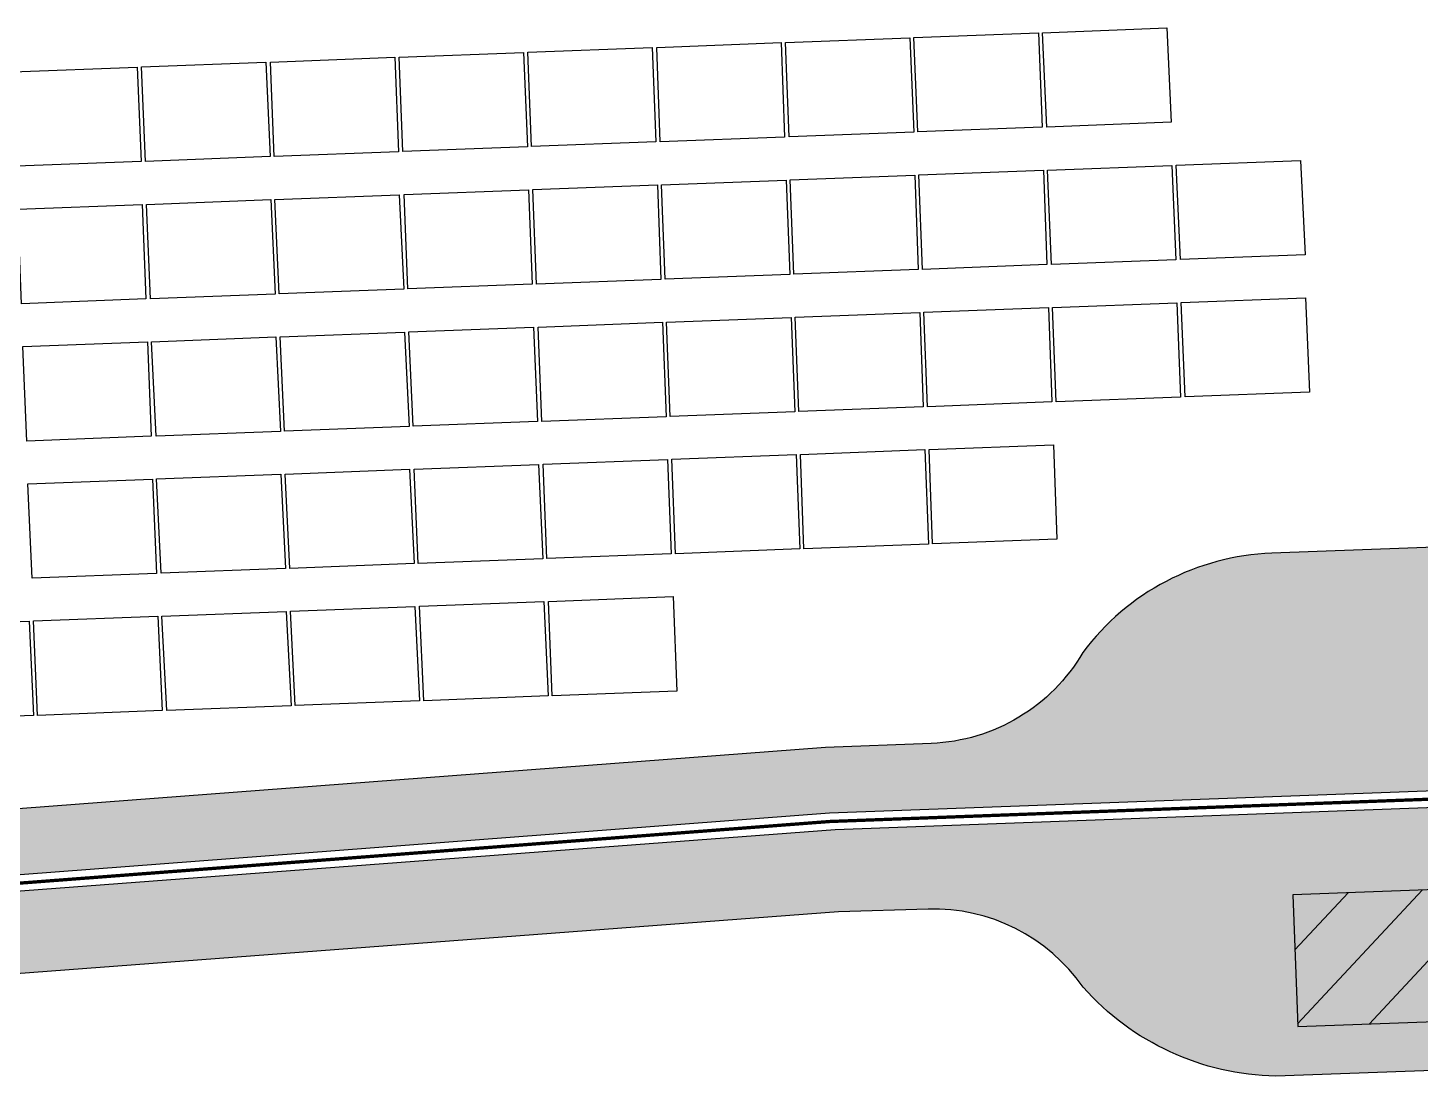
# Model space of a CAD drawing. Header units: metres. Extents: x 1956498 to 1957612, y 2277909 to 2278547.
# Drawn here: x 1957054.6 to 1957139, y 2278034.1 to 2278097.6 of the extents above; entities that cross this region are included whole.
import ezdxf

# ---------------------------------------------------------------- set-up
doc = ezdxf.new("R2010")
doc.units = ezdxf.units.M
for name, color, linetype in [('PVcase PV Modules (full frames)', 142, 'Continuous'), ('UBS-000-Citerne', 113, 'Continuous'), ('UBS-100-Circulation intérieure lourde', 252, 'Continuous'), ('UBS-100-Circulation intérieure légère', 254, 'Continuous'), ('UBS-100-Clôture', 30, 'LIMITE1')]:
    doc.layers.add(name, color=color, linetype=linetype)
doc.layers.add('UBS-100-Piste DFCI à créer', color=7, linetype='Continuous', true_color=0xbb8c7c)
doc.linetypes.add('LIMITE1', pattern='A,6.35,-2.54,[133,ltypeshp.shx,S=2.54,R=0,X=-2.54,Y=0],-2.54,25.4', length=36.83)

# ---------------------------------------------------------------- blocks, each defined once
blk = doc.blocks.new('3P6@20DEG F FX ID1 PVBlock')
at = {"color": 0, "transparency": 33554687}
blk.add_polyline3d([(0, 0, 2.083586713139974), (7.539539347030692, 0.2870042413902952, 2.083586713139975), (7.757297679336461, -5.433460050740019, 1.675326544159361e-15), (0.2177583323057694, -5.720464292130313, 0)], close=True, dxfattribs=at)

msp = doc.modelspace()

# ---------------------------------------------------------------- hatches: boundary and pattern name
at = {"layer": 'UBS-000-Citerne', "transparency": 33554687}
h = msp.add_hatch(dxfattribs=at)
h.set_pattern_fill('ANSI31', color=1, angle=2)
h.set_pattern_definition([(47, (5.422065554885194, 0.2115844185464084), (-2.322048002640866, 2.165344793198433), [])])
h.paths.add_polyline_path([(1957156.252870161, 2278045.997999117), (1957131.270060191, 2278045.071065466), (1957131.566678959, 2278037.076566275), (1957156.549488929, 2278038.003499927)])
at = {"layer": 'UBS-100-Circulation intérieure lourde', "transparency": 33554687}
h = msp.add_hatch(color=256, dxfattribs=at)
h.dxf.hatch_style = 1
edge = h.paths.add_edge_path()
edge.add_line((1957100.904591382, 2278468.555866703), (1957100.753361517, 2278472.558173093))
edge.add_line((1957100.753361517, 2278472.558173093), (1957132.816654769, 2278473.769706397))
edge.add_line((1957132.816654769, 2278473.769706397), (1957132.808612478, 2278474.269761042))
edge.add_line((1957132.808612478, 2278474.269761042), (1957136.783818054, 2278474.420594237))
edge.add_line((1957136.783818054, 2278474.420594237), (1957136.813778432, 2278473.92137124))
edge.add_line((1957136.813778432, 2278473.92137124), (1957168.819853343, 2278475.135793599))
edge.add_line((1957168.819853343, 2278475.135793599), (1957168.958625583, 2278471.138123934))
edge.add_arc((1957169.336977691, 2278460.238777386), 10.90591149256798, 91.98812632865867, 146.5138370634228)
edge.add_arc((1957147.782390997, 2278474.560560356), 14.97295363485333, 272.12011294739364, 326.31405675284907, ccw=False)
edge.add_line((1957148.336308048, 2278459.597856174), (1957137.373009112, 2278459.181870291))
edge.add_line((1957137.373009112, 2278459.181870291), (1957139.756809385, 2278396.356865772))
edge.add_arc((1957150.748899526, 2278396.773944095), 11.00000000018047, 182.1729597419471, 212.5768232497092)
edge.add_arc((1957160.318095263, 2278402.888247491), 22.35580085564231, 212.576823236195, 215.8159889456511)
edge.add_line((1957142.18976407, 2278389.805990803), (1957161.181589846, 2278366.263666817))
edge.add_line((1957161.181589846, 2278366.263666817), (1957173.172571108, 2278351.399553539))
edge.add_arc((1957181.763192118, 2278358.269868718), 11.0000000000305, 218.6509348811032, 236.6019506149951)
edge.add_line((1957175.708216624, 2278349.086336078), (1957180.739224132, 2278345.769243584))
edge.add_arc((1957186.794199627, 2278354.952776224), 10.99999999965227, 236.6019506092874, 248.5926727573044)
edge.add_line((1957182.779245289, 2278344.711675617), (1957212.706367968, 2278332.978949256))
edge.add_arc((1957216.721322306, 2278343.220049854), 10.99999999124453, 248.592672742742, 263.4648716894179)
edge.add_line((1957215.469386391, 2278332.291524964), (1957237.256257819, 2278329.795692536))
edge.add_arc((1957238.508193734, 2278340.724217435), 11.00000000050915, 263.4648716925292, 282.4663375182736)
edge.add_line((1957240.882719537, 2278329.983564418), (1957257.158739038, 2278333.581839886))
edge.add_arc((1957260.396728769, 2278318.935494864), 15.00000000056504, 70.81176229011601, 102.46633751617708, ccw=False)
edge.add_line((1957265.326820291, 2278333.102152818), (1957277.43753311, 2278328.887543925))
edge.add_line((1957277.43753311, 2278328.887543925), (1957282.107586167, 2278327.262334291))
edge.add_arc((1957285.722986615, 2278337.651216771), 10.99999998111232, 250.8117622640968, 275.210651010546)
edge.add_line((1957286.721981409, 2278326.696673925), (1957305.396247846, 2278327.397689088))
edge.add_arc((1957311.79115068, 2278336.347840748), 10.99999986384021, 234.4541106983642, 249.8540380461771)
edge.add_line((1957308.002608678, 2278326.020839901), (1957334.030594218, 2278316.471950349))
edge.add_line((1957334.030594218, 2278316.471950349), (1957351.043339089, 2278310.230483009))
edge.add_line((1957351.043339089, 2278310.230483009), (1957353.180141164, 2278309.252055776))
edge.add_line((1957353.180141164, 2278309.252055776), (1957355.121922724, 2278307.966086621))
edge.add_line((1957355.121922724, 2278307.966086621), (1957356.983712384, 2278306.241898282))
edge.add_line((1957356.983712384, 2278306.241898282), (1957357.869576325, 2278305.17477735))
edge.add_line((1957357.869576325, 2278305.17477735), (1957365.41469694, 2278294.107743418))
edge.add_line((1957365.41469694, 2278294.107743418), (1957367.833314173, 2278291.187657315))
edge.add_line((1957367.833314173, 2278291.187657315), (1957375.338810458, 2278282.125993856))
edge.add_line((1957375.338810458, 2278282.125993856), (1957391.693018509, 2278266.737307523))
edge.add_line((1957391.693018509, 2278266.737307523), (1957415.143981138, 2278246.4004236))
edge.add_arc((1957422.350790108, 2278254.710772837), 10.99999999805316, 229.0678792570999, 272.1729597533138)
edge.add_line((1957422.767868433, 2278243.718682698), (1957436.849690486, 2278244.252996251))
edge.add_arc((1957437.418433656, 2278229.263782424), 14.99999999824896, 18.602666770644987, 92.17295975412998, ccw=False)
edge.add_line((1957451.634737105, 2278234.048833751), (1957459.386959118, 2278211.017118323))
edge.add_line((1957459.386959118, 2278211.017118323), (1957459.859538958, 2278211.171857152))
edge.add_line((1957459.859538958, 2278211.171857152), (1957461.135928173, 2278207.380822813))
edge.add_line((1957461.135928173, 2278207.380822813), (1957460.660946449, 2278207.232124338))
edge.add_line((1957460.660946449, 2278207.232124338), (1957472.307757829, 2278172.629652306))
edge.add_line((1957472.307757829, 2278172.629652306), (1957482.139038813, 2278142.82980691))
edge.add_line((1957482.139038813, 2278142.82980691), (1957490.961148555, 2278124.362410211))
edge.add_line((1957490.961148555, 2278124.362410211), (1957501.430666543, 2278087.278296096))
edge.add_arc((1957489.981897774, 2278083.429523094), 12.07838399484327, -2.899720893765277, 18.581281932083016, ccw=False)
edge.add_arc((1957485.544816651, 2278082.818500897), 16.49999999976717, -85.94319670902001, 4.851017365581356e-09, ccw=False)
edge.add_line((1957486.712116225, 2278066.359843246), (1957468.603688631, 2278064.880594921))
edge.add_line((1957468.603688631, 2278064.880594921), (1957468.017484826, 2278072.056691711))
edge.add_line((1957468.017484826, 2278072.056691711), (1957452.169641392, 2278070.762106868))
edge.add_line((1957452.169641392, 2278070.762106868), (1957452.755845196, 2278063.58601008))
edge.add_line((1957452.755845196, 2278063.58601008), (1957439.457871038, 2278062.49971996))
edge.add_line((1957439.457871038, 2278062.49971996), (1957276.33056151, 2278056.440173714))
edge.add_line((1957276.33056151, 2278056.440173714), (1957276.365446014, 2278055.436294499))
edge.add_line((1957276.365446014, 2278055.436294499), (1957272.36788014, 2278055.29677117))
edge.add_line((1957272.36788014, 2278055.29677117), (1957272.333308326, 2278056.291691277))
edge.add_line((1957272.333308326, 2278056.291691277), (1957145.539253832, 2278051.581784401))
edge.add_line((1957145.539253832, 2278051.581784401), (1957145.575410645, 2278050.57795129))
edge.add_line((1957145.575410645, 2278050.57795129), (1957141.57784469, 2278050.438430268))
edge.add_line((1957141.57784469, 2278050.438430268), (1957141.542000643, 2278051.433301963))
edge.add_line((1957141.542000643, 2278051.433301963), (1957109.513162946, 2278050.243554987))
edge.add_line((1957109.513162946, 2278050.243554987), (1957109.364676943, 2278054.240904152))
edge.add_arc((1957108.934951128, 2278065.365050067), 11.13244297632317, 272.2122362774586, 329.7688181543946)
edge.add_arc((1957130.551031363, 2278050.802065572), 14.97289109195535, 92.14139192983538, 143.2535382792884, ccw=False)
edge.add_line((1957129.991559715, 2278065.764500505), (1957140.983981809, 2278066.172830197))
edge.add_line((1957140.983981809, 2278066.172830197), (1957139.700374595, 2278100.023537196))
edge.add_line((1957139.700374595, 2278100.023537196), (1957134.254311841, 2278099.816894541))
edge.add_line((1957134.254311841, 2278099.816894541), (1957133.799317311, 2278111.808265605))
edge.add_line((1957133.799317311, 2278111.808265605), (1957139.245398338, 2278112.014908954))
edge.add_line((1957139.245398338, 2278112.014908954), (1957135.885699768, 2278200.559537599))
edge.add_line((1957135.885699768, 2278200.559537599), (1957130.439624615, 2278200.352894474))
edge.add_line((1957130.439624615, 2278200.352894474), (1957129.984630086, 2278212.344265537))
edge.add_line((1957129.984630086, 2278212.344265537), (1957135.430704443, 2278212.550908633))
edge.add_line((1957135.430704443, 2278212.550908633), (1957128.486866818, 2278395.555306019))
edge.add_arc((1957124.389092964, 2278405.763550209), 10.99999999987719, 291.8714186655437, 362.1729597322981)
edge.add_line((1957135.381183105, 2278406.18062853), (1957135.179725075, 2278411.490050555))
edge.add_line((1957135.179725075, 2278411.490050555), (1957129.733644062, 2278411.283407202))
edge.add_line((1957129.733644062, 2278411.283407202), (1957129.278649522, 2278423.274778265))
edge.add_line((1957129.278649522, 2278423.274778265), (1957134.724730542, 2278423.481421619))
edge.add_line((1957134.724730542, 2278423.481421619), (1957133.375885425, 2278459.030205446))
edge.add_line((1957133.375885425, 2278459.030205446), (1957122.355004078, 2278458.612034686))
edge.add_arc((1957121.786260912, 2278473.601248515), 15.00000000047225, 218.0847095167218, 272.1729597360186, ccw=False)
edge.add_arc((1957101.321669703, 2278457.56377656), 11.00000000104933, 38.08470952014623, 92.17295973328002)
edge = h.paths.add_edge_path(flags=16)
edge.add_arc((1957181.763192115, 2278358.269868713), 14.99999999371181, 218.6509348683465, 236.6019506101183)
edge.add_line((1957173.506407352, 2278345.746869663), (1957178.537414862, 2278342.42977717))
edge.add_arc((1957186.794199627, 2278354.952776224), 14.99999999964584, 236.601950611236, 248.5926727572719)
edge.add_line((1957181.319261893, 2278340.987639032), (1957211.246384573, 2278329.254912671))
edge.add_arc((1957216.721322308, 2278343.220049864), 15.00000000022276, 248.5926727562651, 263.4648716904609)
edge.add_line((1957215.014136968, 2278328.317515911), (1957236.801008394, 2278325.821683482))
edge.add_arc((1957238.508193735, 2278340.724217433), 14.99999999803783, 263.4648716859144, 282.466337513755)
edge.add_line((1957241.746183464, 2278326.077872412), (1957258.022202966, 2278329.67614788))
edge.add_arc((1957260.396728768, 2278318.935494853), 11.00000001114596, 70.81176230296711, 102.4663374986028, ccw=False)
edge.add_line((1957264.012129219, 2278329.324377364), (1957266.630044662, 2278328.413325316))
edge.add_arc((1957262.59806393, 2278317.019735591), 12.08597350032316, -15.41110296215021, 70.51207012407531, ccw=False)
edge.add_line((1957274.249473271, 2278313.807973484), (1957271.268073141, 2278305.86399994))
edge.add_arc((1957284.375373826, 2278300.944785682), 14.00000000534359, 159.428716907625, 189.0600247172175)
edge.add_line((1957270.550039033, 2278298.740218142), (1957275.336335544, 2278268.724285087))
edge.add_line((1957275.336335544, 2278268.724285087), (1957280.981075901, 2278231.085650635))
edge.add_line((1957280.981075901, 2278231.085650635), (1957283.527617385, 2278205.796692873))
edge.add_arc((1957271.587998805, 2278204.594399987), 12.00000000110145, -23.736856637049584, 5.750173460289716, ccw=False)
edge.add_line((1957282.572844923, 2278199.763959449), (1957267.709824848, 2278165.964146144))
edge.add_arc((1957281.440882496, 2278159.926095472), 15.00000000091574, 156.2631433617379, 182.1273524674696)
edge.add_line((1957266.451220697, 2278159.369283854), (1957269.745535526, 2278070.955737291))
edge.add_line((1957269.745535526, 2278070.955737291), (1957260.790970654, 2278070.623107655))
edge.add_arc((1957261.332977255, 2278055.659967308), 14.97295362267295, 92.07450565045008, 146.2684495008284)
edge.add_arc((1957239.789797498, 2278069.998903105), 10.90591148178588, 272.12735244067653, 326.46822982138144, ccw=False)
edge.add_line((1957240.194633374, 2278059.100508125), (1957177.433644996, 2278056.769339506))
edge.add_arc((1957177.059529884, 2278067.931453968), 11.16838221888475, 214.7713054980718, 271.9196359207036, ccw=False)
edge.add_arc((1957156.534410311, 2278051.72215383), 15.02232377643744, 40.92128798083349, 92.07303260785335)
edge.add_line((1957155.99100252, 2278066.734645949), (1957144.981396258, 2278066.316923982))
edge.add_line((1957144.981396258, 2278066.316923982), (1957133.75025469, 2278362.334591734))
edge.add_arc((1957144.742344828, 2278362.751670063), 10.9999999976357, 111.87141570956379, 182.1729597764313, ccw=False)
edge.add_arc((1957144.742344829, 2278362.751670065), 10.99999999612718, 38.89346214562062, 111.87141571430351, ccw=False)
edge.add_line((1957153.303807609, 2278369.658286818), (1957170.048708923, 2278348.901257111))
edge = h.paths.add_edge_path(flags=16)
edge.add_line((1957272.025767218, 2278117.055929944), (1957270.448463843, 2278159.517766952))
edge.add_arc((1957281.440882495, 2278159.926095471), 11.00000000016977, 156.2631433570347, 182.1273524628736, ccw=False)
edge.add_line((1957271.371440221, 2278164.353999298), (1957286.234460295, 2278198.153812604))
edge.add_arc((1957271.587998805, 2278204.594399986), 16.00000000069108, 336.2631433642026, 365.7501734605682)
edge.add_line((1957287.507490244, 2278206.197457168), (1957284.908020246, 2278231.578369985))
edge.add_line((1957284.908020246, 2278231.578369985), (1957283.141755098, 2278243.447678879))
edge.add_line((1957283.141755098, 2278243.447678879), (1957279.289349033, 2278269.335863126))
edge.add_line((1957279.289349033, 2278269.335863126), (1957274.500134686, 2278299.370094582))
edge.add_arc((1957284.375373817, 2278300.944785681), 9.999999997873525, 159.4287168936976, 189.0600247196681, ccw=False)
edge.add_line((1957275.013016192, 2278304.458510152), (1957279.214042345, 2278315.652190693))
edge.add_arc((1957289.512635735, 2278311.787093775), 10.99999999983523, 92.17295974688648, 159.428716893729, ccw=False)
edge.add_line((1957289.095557411, 2278322.779183916), (1957301.544302269, 2278323.251532811))
edge.add_arc((1957301.961380593, 2278312.25944267), 11.00000000020696, 69.86190916283749, 92.17295974558272, ccw=False)
edge.add_line((1957305.748503915, 2278322.586964006), (1957349.677161311, 2278306.478234961))
edge.add_arc((1957345.888706479, 2278296.15120199), 10.9999999999216, 34.204252080570086, 69.85452193354149, ccw=False)
edge.add_line((1957354.986133919, 2278302.334794309), (1957362.212940238, 2278291.702569106))
edge.add_line((1957362.212940238, 2278291.702569106), (1957372.749401529, 2278278.981509413))
edge.add_line((1957372.749401529, 2278278.981509413), (1957390.450628952, 2278262.422152778))
edge.add_line((1957390.450628952, 2278262.422152778), (1957412.523323331, 2278243.378478422))
edge.add_arc((1957422.35079011, 2278254.710772843), 15.00000000369765, 229.0678792678687, 272.1729597435449)
edge.add_line((1957422.919533278, 2278239.72155901), (1957430.559142554, 2278240.004315736))
edge.add_arc((1957431.204720249, 2278229.013993205), 11.00926700150035, -17.187423331424725, 93.36172320916899, ccw=False)
edge.add_arc((1957456.112816926, 2278221.528227918), 15.00000000122331, 163.6102600524668, 198.6026667782063)
edge.add_line((1957441.896513475, 2278216.743176588), (1957448.83078015, 2278196.141592104))
edge.add_line((1957448.83078015, 2278196.141592104), (1957443.723001539, 2278194.452315055))
edge.add_line((1957443.723001539, 2278194.452315055), (1957447.491080675, 2278183.059265436))
edge.add_line((1957447.491080675, 2278183.059265436), (1957454.702656006, 2278185.444385089))
edge.add_arc((1957464.3856721, 2278196.864916577), 14.9729536219545, 229.7067093358074, 252.743763811032)
edge.add_arc((1957456.745409134, 2278172.140127023), 10.90543183860023, 18.592582549989572, 72.94415317579319, ccw=False)
edge.add_line((1957467.08168315, 2278175.617177936), (1957473.845246504, 2278155.202047458))
edge.add_line((1957473.845246504, 2278155.202047458), (1957477.609210234, 2278143.807640321))
edge.add_line((1957477.609210234, 2278143.807640321), (1957478.40640029, 2278141.363766999))
edge.add_line((1957478.40640029, 2278141.363766999), (1957487.216103178, 2278122.905521998))
edge.add_line((1957487.216103178, 2278122.905521998), (1957497.580171497, 2278086.1949215))
edge.add_arc((1957485.544823047, 2278082.818499441), 12.49999352979102, -22.360478287467117, 15.671044944006724, ccw=False)
edge.add_arc((1957486.932029705, 2278082.247852195), 10.99999999935515, 247.75017548248752, 337.6395266913348, ccw=False)
edge.add_line((1957482.766926096, 2278072.066893895), (1957479.962914685, 2278073.214035225))
edge.add_line((1957479.962914685, 2278073.214035225), (1957479.651977357, 2278077.020418486))
edge.add_line((1957479.651977357, 2278077.020418486), (1957439.883181602, 2278073.771769512))
edge.add_line((1957439.883181602, 2278073.771769512), (1957440.256840786, 2278069.19756778))
edge.add_line((1957440.256840786, 2278069.19756778), (1957439.017844782, 2278068.285330927))
edge.add_arc((1957432.49593442, 2278077.143360346), 10.99999999774903, 272.1729597327119, 306.36313923762015, ccw=False)
edge.add_line((1957432.913012741, 2278066.151270207), (1957308.215541744, 2278061.62734446))
edge.add_arc((1957307.807213225, 2278072.619763113), 11.00000000040244, 218.0391022470941, 272.1273524628285, ccw=False)
edge.add_arc((1957287.329862724, 2278056.598585999), 14.99999999341863, 38.03910222932938, 92.12735247566893)
edge.add_line((1957286.773051104, 2278071.58824779), (1957273.742215009, 2278071.102625302))
edge.add_line((1957273.742215009, 2278071.102625302), (1957272.471216512, 2278105.064200506))
edge.add_line((1957272.471216512, 2278105.064200506), (1957277.717598142, 2278105.259084572))
edge.add_line((1957277.717598142, 2278105.259084572), (1957277.272148847, 2278117.250814011))
edge.add_line((1957277.272148847, 2278117.250814011), (1957272.025767218, 2278117.055929944))
at = {"layer": 'UBS-100-Circulation intérieure légère', "transparency": 33554687}
h = msp.add_hatch(color=256, dxfattribs=at)
h.dxf.hatch_style = 1
edge = h.paths.add_edge_path()
edge.add_line((1957009.140814484, 2278469.0965308), (1957100.752730792, 2278472.55814926))
edge.add_line((1957100.752730792, 2278472.55814926), (1957100.904591382, 2278468.555866702))
edge.add_line((1957100.904591382, 2278468.555866702), (1957009.292479329, 2278465.099407112))
edge.add_arc((1957009.712610426, 2278454.105006538), 11.00242491938409, 92.18838961814875, 193.5725372106233)
edge.add_line((1956999.017443666, 2278451.522999162), (1956999.403540989, 2278449.925636051))
edge.add_arc((1956977.639342503, 2278444.844649352), 22.34942418924055, -7.742882626904816, 13.140697442362807, ccw=False)
edge.add_line((1956999.784998972, 2278441.833559655), (1956997.865452077, 2278419.683237935))
edge.add_arc((1957008.824378524, 2278418.733537363), 11.00000000146715, 175.0471216120663, 257.5997749886142)
edge.add_line((1957006.462247734, 2278407.990151576), (1957066.733719495, 2278394.738360949))
edge.add_arc((1957069.095850283, 2278405.481746736), 11.00000000050275, 257.5997749999379, 285.8110693357221)
edge.add_line((1957072.092977812, 2278394.897927643), (1957097.432649165, 2278402.073619699))
edge.add_arc((1957101.519641249, 2278387.641139119), 14.99999999985992, 65.38989678651018, 105.8110693367926, ccw=False)
edge.add_line((1957107.766257979, 2278401.278579473), (1957119.808240695, 2278395.762760615))
edge.add_arc((1957124.389092964, 2278405.763550207), 10.99999999854976, 245.3898967844905, 291.8714186691579)
edge.add_line((1957128.486866818, 2278395.555306019), (1957129.058922421, 2278380.478792997))
edge.add_arc((1957118.066832318, 2278380.061713815), 10.99999999445226, 2.172964221259526, 65.38989679717405)
edge.add_line((1957122.647684582, 2278390.062503404), (1957106.100493518, 2278397.641928712))
edge.add_arc((1957101.519641249, 2278387.641139119), 10.9999999996701, 65.38989678430556, 105.8110693382107)
edge.add_line((1957098.52251372, 2278398.224958211), (1957073.183060615, 2278391.049327958))
edge.add_arc((1957069.09606853, 2278405.481808538), 15.00000000012792, 257.5975523878646, 285.8110693393596, ccw=False)
edge.add_line((1957065.87441279, 2278390.831861975), (1957008.922665604, 2278403.35364035))
edge.add_arc((1957006.560534817, 2278392.610254563), 11.00000000070729, 77.59977500874994, 175.0467408643867)
edge.add_line((1956995.601614683, 2278393.560027961), (1956993.872123737, 2278373.602828177))
edge.add_line((1956993.872123737, 2278373.602828177), (1956994.559008514, 2278354.323962221))
edge.add_line((1956994.559008514, 2278354.323962221), (1956995.38164293, 2278335.215318548))
edge.add_arc((1956980.395523656, 2278334.570160383), 14.99999999840796, -9.913735987439225, 2.465083091636984, ccw=False)
edge.add_line((1956995.171544853, 2278331.987681428), (1956992.467174754, 2278316.514242688))
edge.add_line((1956992.467174754, 2278316.514242688), (1956992.345985938, 2278315.152147539))
edge.add_line((1956992.345985938, 2278315.152147539), (1956992.410015643, 2278314.24120583))
edge.add_line((1956992.410015643, 2278314.24120583), (1956999.710558424, 2278260.72054602))
edge.add_line((1956999.710558424, 2278260.72054602), (1957010.516396079, 2278220.870512225))
edge.add_line((1957010.516396079, 2278220.870512225), (1957015.654001664, 2278190.583618385))
edge.add_line((1957015.654001664, 2278190.583618385), (1957016.11001165, 2278187.602036594))
edge.add_line((1957016.11001165, 2278187.602036594), (1957016.157060982, 2278184.312875787))
edge.add_line((1957016.157060982, 2278184.312875787), (1957015.871820078, 2278181.969341626))
edge.add_line((1957015.871820078, 2278181.969341626), (1957015.275771718, 2278179.525635305))
edge.add_line((1957015.275771718, 2278179.525635305), (1956986.858692748, 2278088.692931778))
edge.add_line((1956986.858692748, 2278088.692931778), (1956986.704524562, 2278087.619298521))
edge.add_line((1956986.704524562, 2278087.619298521), (1956982.488441542, 2278058.258332317))
edge.add_arc((1956993.376758619, 2278056.69482625), 10.99999999809166, 171.8284807570755, 274.3519488136551)
edge.add_line((1956994.211469655, 2278045.726542089), (1957102.959023373, 2278054.002852864))
edge.add_line((1957102.959023373, 2278054.002852864), (1957109.364676943, 2278054.240904152))
edge.add_line((1957109.364676943, 2278054.240904152), (1957109.513162946, 2278050.243554987))
edge.add_line((1957109.513162946, 2278050.243554987), (1957103.194816474, 2278050.008852945))
edge.add_line((1957103.194816474, 2278050.008852945), (1956994.515000941, 2278041.738075119))
edge.add_arc((1956993.37675862, 2278056.694826251), 15.00000000017489, 171.8284807642732, 274.351948808145, ccw=False)
edge.add_line((1956978.529053513, 2278058.826879977), (1956982.745136533, 2278088.187846181))
edge.add_line((1956982.745136533, 2278088.187846181), (1956982.945053033, 2278089.580072467))
edge.add_line((1956982.945053033, 2278089.580072467), (1957011.420023374, 2278180.597820694))
edge.add_line((1957011.420023374, 2278180.597820694), (1957011.929700279, 2278182.687417373))
edge.add_line((1957011.929700279, 2278182.687417373), (1957012.153590376, 2278184.526894393))
edge.add_line((1957012.153590376, 2278184.526894393), (1957012.114359254, 2278187.269493697))
edge.add_line((1957012.114359254, 2278187.269493697), (1957011.704897605, 2278189.946723219))
edge.add_line((1957011.704897605, 2278189.946723219), (1957006.605123802, 2278220.010593489))
edge.add_line((1957006.605123802, 2278220.010593489), (1956995.782239832, 2278259.923491102))
edge.add_line((1956995.782239832, 2278259.923491102), (1956988.429034273, 2278313.830224476))
edge.add_line((1956988.429034273, 2278313.830224476), (1956988.333498855, 2278315.18939359))
edge.add_line((1956988.333498855, 2278315.18939359), (1956988.497862088, 2278317.036745262))
edge.add_line((1956988.497862088, 2278317.036745262), (1956991.231272533, 2278332.676342482))
edge.add_arc((1956980.395523655, 2278334.570160383), 10.99999999929953, 350.086264010852, 362.4650830900822)
edge.add_line((1956991.385344457, 2278335.04327637), (1956989.7690816, 2278372.586795583))
edge.add_line((1956989.7690816, 2278372.586795583), (1956991.042051952, 2278387.276042584))
edge.add_line((1956991.042051952, 2278387.276042584), (1956991.387919464, 2278391.267127924))
edge.add_line((1956991.387919464, 2278391.267127924), (1956995.808759287, 2278442.280734025))
edge.add_arc((1956977.639342503, 2278444.844649352), 18.34942418945464, 351.9679339555115, 373.0957217277939)
edge.add_line((1956995.511551173, 2278449.00223583), (1956995.129432643, 2278450.583121355))
edge.add_arc((1957009.709557656, 2278454.107316967), 15.00000000320859, 92.17295975783168, 193.5884617316885, ccw=False)
at = {"layer": 'UBS-100-Piste DFCI à créer', "true_color": 0xd0aea3, "transparency": 33554687}
h = msp.add_hatch(color=253, dxfattribs=at)
h.dxf.hatch_style = 1
edge = h.paths.add_edge_path()
edge.add_line((1957002.742879891, 2278172.957212501), (1957007.514803001, 2278171.464312803))
edge.add_line((1957007.514803001, 2278171.464312803), (1956994.741091575, 2278130.634263175))
edge.add_line((1956994.741091575, 2278130.634263175), (1956981.96738015, 2278089.804213547))
edge.add_line((1956981.96738015, 2278089.804213547), (1956976.738927832, 2278052.878287616))
edge.add_arc((1956987.630291469, 2278051.336146857), 11.000000000315, 171.9408920979076, 274.2221247674091)
edge.add_line((1956988.440147821, 2278040.365999516), (1957103.548968189, 2278049.021313552))
edge.add_line((1957103.548968189, 2278049.021313552), (1957439.762946586, 2278061.521412099))
edge.add_line((1957439.762946586, 2278061.521412099), (1957511.343734995, 2278067.083655455))
edge.add_arc((1957510.400897047, 2278078.208169628), 11.16439693737764, 274.8444222991162, 375.9110336886252)
edge.add_line((1957521.137569574, 2278081.268826753), (1957529.147825882, 2278054.093964794))
edge.add_arc((1957517.767703577, 2278050.647004452), 11.89069885515031, 16.8511976608964, 92.17295973844435)
edge.add_line((1957517.316853329, 2278062.529152966), (1957440.172183745, 2278056.538187749))
edge.add_line((1957440.172183745, 2278056.538187749), (1957309.187301339, 2278051.6654059))
edge.add_arc((1957309.489523401, 2278040.770843527), 10.8987534825104, 91.5890136993763, 149.8319338777712)
edge.add_arc((1957287.37169718, 2278055.875037736), 15.93272053398499, 272.2940989087583, 322.8259736072344, ccw=False)
edge.add_line((1957288.009466168, 2278039.955086909), (1957261.961963983, 2278038.987329927))
edge.add_arc((1957261.354747903, 2278054.97452217), 15.99871954855982, 221.5402194500931, 272.17512887418656, ccw=False)
edge.add_arc((1957240.580746937, 2278038.611035757), 10.51346605539082, 33.18188434550482, 95.97257528383633)
edge.add_line((1957239.486795332, 2278049.067432765), (1957178.313891062, 2278046.76679728))
edge.add_arc((1957178.730969387, 2278035.774707135), 11.00000000350838, 92.1729597509983, 149.5385654883517)
edge.add_arc((1957156.519633312, 2278051.044326588), 16.00000000531966, 272.17295974330807, 322.71231631401565, ccw=False)
edge.add_line((1957157.126292692, 2278035.055831831), (1957130.243859425, 2278034.081887353))
edge.add_arc((1957130.537646245, 2278050.079189923), 16.00000000653176, 221.542388606718, 268.94789432100947, ccw=False)
edge.add_arc((1957109.520381353, 2278033.203784595), 11.00000000352432, 34.71613944501983, 91.82691769486547)
edge.add_line((1957109.169697765, 2278044.198193224), (1957103.747301871, 2278044.025237559))
edge.add_line((1957103.747301871, 2278044.025237559), (1956988.808264344, 2278035.379568906))
edge.add_arc((1956987.630291469, 2278051.336146857), 16.00000000009428, 171.9408921009109, 274.22212476719955, ccw=False)
edge.add_line((1956971.788307997, 2278053.579260688), (1956976.919696951, 2278089.81967696))
edge.add_arc((1956990.286370421, 2278087.927049683), 13.49999991292866, 162.6276688717726, 171.9408921280957, ccw=False)
edge.add_line((1956977.402178027, 2278091.95787888), (1957002.742879891, 2278172.957212501))

# ---------------------------------------------------------------- linework, layer by layer
at = {"layer": 'UBS-000-Citerne', "color": 1, "transparency": 33554687}
msp.add_lwpolyline([(1957156.252870161, 2278045.997999117), (1957131.270060191, 2278045.071065466), (1957131.566678959, 2278037.076566275), (1957156.549488929, 2278038.003499927)], close=True, dxfattribs=at)
at = {"layer": 'UBS-100-Circulation intérieure lourde', "transparency": 33554687}
for points in [[(1957140.983981809, 2278066.172830197), (1957129.991559715, 2278065.764500504, 0.2267913403573563), (1957118.553392074, 2278059.75997376, -0.2565544337949046), (1957109.364676944, 2278054.240904151), (1957102.959023373, 2278054.002852863), (1956994.211469656, 2278045.726542088, -0.4797822922093683), (1956982.488441542, 2278058.258332316), (1956986.704524562, 2278087.61929852), (1956986.858692749, 2278088.692931777), (1957015.275771718, 2278179.525635304), (1957015.871820079, 2278181.969341625), (1957016.157060982, 2278184.312875786), (1957016.11001165, 2278187.602036593), (1957015.654001664, 2278190.583618384), (1957010.516396079, 2278220.870512224), (1956999.710558425, 2278260.720546019)], [(1957272.333308326, 2278056.291691276), (1957145.539253832, 2278051.5817844), (1957145.575410645, 2278050.577951289), (1957141.57784469, 2278050.438430267), (1957141.542000643, 2278051.433301962), (1957103.194816474, 2278050.008852944), (1956994.515000942, 2278041.738075119, -0.4797822922227997), (1956978.529053514, 2278058.826879976), (1956982.745136533, 2278088.18784618), (1956982.945053033, 2278089.580072466), (1957011.420023375, 2278180.597820693), (1957011.92970028, 2278182.687417372), (1957012.153590376, 2278184.526894392), (1957012.114359254, 2278187.269493696), (1957011.704897605, 2278189.946723218), (1957006.605123802, 2278220.010593488), (1956995.782239832, 2278259.923491101)]]:
    msp.add_lwpolyline(points, format="xyb", dxfattribs=at)
at = {"layer": 'UBS-100-Clôture', "color": 30, "ltscale": 0.1, "true_color": 0xf26722, "transparency": 33554687, "const_width": 0.2}
msp.add_lwpolyline([(1957439.487520062, 2278062.000476466), (1957103.223067513, 2278049.509557521), (1956994.552942352, 2278041.239516748, -0.4797822922649824), (1956978.03413001, 2278058.897948434), (1956982.25021303, 2278088.258914637), (1956982.455848069, 2278089.690965052), (1957010.938054832, 2278180.731843866), (1957011.436935305, 2278182.77717684), (1957011.65315655, 2278184.553646718), (1957011.614902705, 2278187.227925835), (1957011.211259598, 2278189.867111322), (1957006.116214767, 2278219.903103646), (1956995.291200008, 2278259.823859237), (1956987.931411603, 2278313.778851806), (1956987.83193797, 2278315.194049346), (1956988.001698005, 2278317.102058083), (1956990.934783313, 2278333.884123473), (1956989.268150222, 2278372.59767257), (1956995.311794538, 2278442.337383319, 0.0926086129041099), (1956995.025024893, 2278448.886924914, -0.5028292672204173), (1957009.121856379, 2278469.59617126), (1957280.326818241, 2278479.867117417, -0.4142135623949106)], format="xyb", dxfattribs=at)
at = {"layer": 'UBS-100-Piste DFCI à créer', "color": 253, "true_color": 0xd0aea3, "transparency": 33554687}
msp.add_lwpolyline([(1957288.009466168, 2278039.955086909), (1957261.961963983, 2278038.987329927, -0.2246029281044486), (1957249.379859871, 2278044.365041324, 0.2810434958899822), (1957239.486795332, 2278049.067432765), (1957178.313891062, 2278046.76679728, 0.2556664854803262), (1957169.249292931, 2278041.351248327, -0.2241650085645483), (1957157.126292692, 2278035.055831831), (1957130.243859425, 2278034.081887353, -0.2098468825983479), (1957118.562201507, 2278039.468406562, 0.2544822475780965), (1957109.169697765, 2278044.198193224), (1957103.747301871, 2278044.025237559), (1956988.808264344, 2278035.379568906, -0.4784826988432581), (1956971.788307997, 2278053.579260688), (1956976.919696951, 2278089.81967696, -0.04065898542772624), (1956977.402178027, 2278091.95787888), (1957002.742879891, 2278172.957212501), (1957007.514803001, 2278171.464312803), (1956994.741091575, 2278130.634263175), (1956981.96738015, 2278089.804213547), (1956976.738927832, 2278052.878287616, 0.478482698846738), (1956988.440147821, 2278040.365999516), (1957103.548968189, 2278049.021313552), (1957439.762946586, 2278061.521412099)], format="xyb", dxfattribs=at)

# ---------------------------------------------------------------- block references
at = {"layer": 'PVcase PV Modules (full frames)', "color": 144, "true_color": 0x007ca5, "transparency": 33554687, "extrusion": (-0.01562967316346546, -0.0005949677139393536, 0.9998776721830639), "rotation": 87.82000000000001}
msp.add_blockref('3P6@20DEG F FX ID1 PVBlock', (-2202001.814458517, 2042116.008262868, -31329.69348686797), dxfattribs=at)
at = {"layer": 'PVcase PV Modules (full frames)', "color": 144, "true_color": 0x007ca5, "transparency": 33554687, "extrusion": (0.01070386913412465, 0.0004074593551912841, 0.9999426289354973), "rotation": 359.9998750517393}
msp.add_blockref('3P6@20DEG F FX ID1 PVBlock', (1956974.017292845, 2278087.445477904, 22491.49183710274), dxfattribs=at)
at = {"layer": 'PVcase PV Modules (full frames)', "color": 144, "true_color": 0x007ca5, "transparency": 33554687, "extrusion": (-0.007578252673351598, -0.0002884779241102882, 0.9999712430199711), "rotation": 359.9999373702663}
msp.add_blockref('3P6@20DEG F FX ID1 PVBlock', (1957049.003291769, 2278092.522700165, -14873.84985218433), dxfattribs=at)
at = {"layer": 'PVcase PV Modules (full frames)', "color": 144, "true_color": 0x007ca5, "transparency": 33554687, "extrusion": (-0.006463526993015231, -0.0002460441647627468, 0.9999790809217358), "rotation": 359.9999544404077}
msp.add_blockref('3P6@20DEG F FX ID1 PVBlock', (1957071.424760565, 2278093.985089792, -12595.53500628814), dxfattribs=at)
at = {"layer": 'PVcase PV Modules (full frames)', "color": 144, "true_color": 0x007ca5, "transparency": 33554687, "extrusion": (-0.000915414491292108, -3.484667027229521e-05, 0.9999995804009213), "rotation": 359.9999990861565}
msp.add_blockref('3P6@20DEG F FX ID1 PVBlock', (1957069.082116705, 2278095.488465699, -1256.130439174423), dxfattribs=at)
at = {"layer": 'PVcase PV Modules (full frames)', "color": 144, "true_color": 0x007ca5, "transparency": 33554687, "extrusion": (-0.005286528296227552, -0.0002012398866045658, 0.9999860059626241), "rotation": 359.999969522432}
msp.add_blockref('3P6@20DEG F FX ID1 PVBlock', (1957053.040119748, 2278093.823248371, -10189.80537083403), dxfattribs=at)
at = {"layer": 'PVcase PV Modules (full frames)', "color": 144, "true_color": 0x007ca5, "transparency": 33554687, "extrusion": (-8.914634114865805e-05, -3.393493532753747e-06, 0.999999996020707)}
msp.add_blockref('3P6@20DEG F FX ID1 PVBlock', (1957084.974080599, 2278096.125706333, 432.6357470114292), dxfattribs=at)
at = {"layer": 'PVcase PV Modules (full frames)', "color": 144, "true_color": 0x007ca5, "transparency": 33554687, "extrusion": (-0.007543990860787556, -0.0002871736951553095, 0.9999715024605257), "rotation": 359.999937935301}
msp.add_blockref('3P6@20DEG F FX ID1 PVBlock', (1957002.68351007, 2278090.779671228, -14803.64212228942), dxfattribs=at)
at = {"layer": 'PVcase PV Modules (full frames)', "color": 144, "true_color": 0x007ca5, "transparency": 33554687, "extrusion": (-0.01934906098434558, -0.0007365519713898319, 0.9998125180903755), "rotation": 87.82000000000001}
msp.add_blockref('3P6@20DEG F FX ID1 PVBlock', (-2202001.814458517, 2041930.605840123, -38930.71690428227), dxfattribs=at)
at = {"layer": 'PVcase PV Modules (full frames)', "color": 144, "true_color": 0x007ca5, "transparency": 33554687, "extrusion": (-0.0106280196420321, -0.0004045720268100835, 0.9999434391604176), "rotation": 359.9998768163256}
msp.add_blockref('3P6@20DEG F FX ID1 PVBlock', (1957012.427073993, 2278080.631774117, -21107.53322892636), dxfattribs=at)
at = {"layer": 'PVcase PV Modules (full frames)', "color": 144, "true_color": 0x007ca5, "transparency": 33554687, "extrusion": (-0.02647545889734583, -0.001007829344280196, 0.9996489555619952), "rotation": 87.82000000000001}
msp.add_blockref('3P6@20DEG F FX ID1 PVBlock', (-2201993.481802842, 2041663.351655188, -53497.39137358071), dxfattribs=at)
at = {"layer": 'PVcase PV Modules (full frames)', "color": 144, "true_color": 0x007ca5, "transparency": 33554687, "extrusion": (-0.002048758222344295, -7.798915455327227e-05, 0.9999978982515104), "rotation": 359.9999954226089}
msp.add_blockref('3P6@20DEG F FX ID1 PVBlock', (1957090.182094227, 2278087.822294803, -3572.810857442368), dxfattribs=at)
at = {"layer": 'PVcase PV Modules (full frames)', "color": 144, "true_color": 0x007ca5, "transparency": 33554687, "extrusion": (0.0005723613719346226, 2.178782201301194e-05, 0.9999998359638619), "rotation": 359.9999996427463}
msp.add_blockref('3P6@20DEG F FX ID1 PVBlock', (1957100.147630828, 2278088.352185674, 1784.286412245823), dxfattribs=at)
at = {"layer": 'PVcase PV Modules (full frames)', "color": 144, "true_color": 0x007ca5, "transparency": 33554687, "extrusion": (0.005908346176876215, 0.0002249103472128489, 0.9999825202776246), "rotation": 359.9999619309698}
msp.add_blockref('3P6@20DEG F FX ID1 PVBlock', (1957070.818499655, 2278085.890516078, 12690.10816673585), dxfattribs=at)
at = {"layer": 'PVcase PV Modules (full frames)', "color": 144, "true_color": 0x007ca5, "transparency": 33554687, "extrusion": (-0.02437326706310814, -0.0009278061565399698, 0.9997024972602631), "rotation": 87.82000000000001}
msp.add_blockref('3P6@20DEG F FX ID1 PVBlock', (-2201993.481802841, 2041716.777822, -49199.73038163249), dxfattribs=at)
at = {"layer": 'PVcase PV Modules (full frames)', "color": 144, "true_color": 0x007ca5, "transparency": 33554687, "extrusion": (-0.007087366217187064, -0.0002697915709426032, 0.999974847909992), "rotation": 359.9999452213449}
msp.add_blockref('3P6@20DEG F FX ID1 PVBlock', (1957032.64026688, 2278083.841192937, -13870.70167875224), dxfattribs=at)
at = {"layer": 'PVcase PV Modules (full frames)', "color": 144, "true_color": 0x007ca5, "transparency": 33554687, "extrusion": (0.004329346414349667, 0.0001648032759263433, 0.999990614755711), "rotation": 359.9999795599074}
msp.add_blockref('3P6@20DEG F FX ID1 PVBlock', (1957064.226462735, 2278086.268421333, 9462.829664410241), dxfattribs=at)
at = {"layer": 'PVcase PV Modules (full frames)', "color": 144, "true_color": 0x007ca5, "transparency": 33554687, "extrusion": (-0.001341559017044165, -5.106852159591274e-05, 0.9999990988052989), "rotation": 359.999998037291}
msp.add_blockref('3P6@20DEG F FX ID1 PVBlock', (1957053.08924997, 2278086.503568354, -2127.755104183183), dxfattribs=at)
at = {"layer": 'PVcase PV Modules (full frames)', "color": 144, "true_color": 0x007ca5, "transparency": 33554687, "extrusion": (-0.02022492633164016, -0.00076989314224788, 0.9997951588297621), "rotation": 87.82000000000001}
msp.add_blockref('3P6@20DEG F FX ID1 PVBlock', (-2201993.481802841, 2041895.667698801, -40721.34317024839), dxfattribs=at)
at = {"layer": 'PVcase PV Modules (full frames)', "color": 144, "true_color": 0x007ca5, "transparency": 33554687, "extrusion": (0.002444140074381756, 9.303997706117414e-05, 0.999997008756956), "rotation": 359.9999934853817}
msp.add_blockref('3P6@20DEG F FX ID1 PVBlock', (1957101.569535912, 2278079.852232005, 5609.571324519643), dxfattribs=at)
at = {"layer": 'PVcase PV Modules (full frames)', "color": 144, "true_color": 0x007ca5, "transparency": 33554687, "extrusion": (0.001848649967770861, 7.037172394427849e-05, 0.9999982887690944), "rotation": 359.9999962731159}
msp.add_blockref('3P6@20DEG F FX ID1 PVBlock', (1957112.227366458, 2278080.357380486, 4392.488365128783), dxfattribs=at)
at = {"layer": 'PVcase PV Modules (full frames)', "color": 144, "true_color": 0x007ca5, "transparency": 33554687, "extrusion": (-0.01230256310947658, -0.0004683161171885296, 0.9999242109384849), "rotation": 359.9998349392371}
msp.add_blockref('3P6@20DEG F FX ID1 PVBlock', (1956983.967298492, 2278069.720308085, -24530.41277329154), dxfattribs=at)
at = {"layer": 'PVcase PV Modules (full frames)', "color": 144, "true_color": 0x007ca5, "transparency": 33554687, "extrusion": (-0.002068465141247019, -7.873932894052366e-05, 0.9999978576237438), "rotation": 359.9999953341259}
msp.add_blockref('3P6@20DEG F FX ID1 PVBlock', (1957090.42131148, 2278079.493805758, -3613.385646141002), dxfattribs=at)
at = {"layer": 'PVcase PV Modules (full frames)', "color": 144, "true_color": 0x007ca5, "transparency": 33554687, "extrusion": (0.001685828020255714, 6.417365435708558e-05, 0.9999985769318015), "rotation": 359.9999969007045}
msp.add_blockref('3P6@20DEG F FX ID1 PVBlock', (1957097.310559197, 2278079.811936998, 4059.713391898144), dxfattribs=at)
at = {"layer": 'PVcase PV Modules (full frames)', "color": 144, "true_color": 0x007ca5, "transparency": 33554687, "extrusion": (-0.02437385818267499, -0.0009278286584217225, 0.9997024828274017), "rotation": 87.82000000000001}
msp.add_blockref('3P6@20DEG F FX ID1 PVBlock', (-2201985.153395916, 2041716.742759372, -49201.36594250683), dxfattribs=at)
at = {"layer": 'PVcase PV Modules (full frames)', "color": 144, "true_color": 0x007ca5, "transparency": 33554687, "extrusion": (-0.01767435072404472, -0.0006728015317830026, 0.9998435700971339), "rotation": 87.82000000000001}
msp.add_blockref('3P6@20DEG F FX ID1 PVBlock', (-2201985.153395915, 2042008.566180699, -35508.85027415946), dxfattribs=at)
at = {"layer": 'PVcase PV Modules (full frames)', "color": 144, "true_color": 0x007ca5, "transparency": 33554687, "extrusion": (-0.002036591326009851, -7.752600280197639e-05, 0.9999979231405882), "rotation": 359.9999954768148}
msp.add_blockref('3P6@20DEG F FX ID1 PVBlock', (1957082.740347049, 2278079.206508442, -3548.241528699449), dxfattribs=at)
at = {"layer": 'PVcase PV Modules (full frames)', "color": 144, "true_color": 0x007ca5, "transparency": 33554687, "extrusion": (-0.00790886301337056, -0.0003010631187044777, 0.9999686791329188), "rotation": 359.9999317863848}
msp.add_blockref('3P6@20DEG F FX ID1 PVBlock', (1956997.996382299, 2278073.708795546, -15550.40746633743), dxfattribs=at)
at = {"layer": 'PVcase PV Modules (full frames)', "color": 144, "true_color": 0x007ca5, "transparency": 33554687, "extrusion": (-0.02993569713279485, -0.001139548671427929, 0.9995511770119624), "rotation": 87.82000000000001}
msp.add_blockref('3P6@20DEG F FX ID1 PVBlock', (-2201985.153395915, 2041403.350894472, -60568.68032043579), dxfattribs=at)
at = {"layer": 'PVcase PV Modules (full frames)', "color": 144, "true_color": 0x007ca5, "transparency": 33554687, "extrusion": (0.006631628961253491, 0.0002524432265156957, 0.9999779786423987), "rotation": 359.9999520397571}
msp.add_blockref('3P6@20DEG F FX ID1 PVBlock', (1957062.119583623, 2278068.547795594, 14167.73451242339), dxfattribs=at)
at = {"layer": 'PVcase PV Modules (full frames)', "color": 144, "true_color": 0x007ca5, "transparency": 33554687, "extrusion": (-0.0019231033361289, -7.320590671341105e-05, 0.9999981481555122), "rotation": 359.999995966874}
msp.add_blockref('3P6@20DEG F FX ID1 PVBlock', (1957083.419413073, 2278070.925515145, -3316.621166705497), dxfattribs=at)
at = {"layer": 'PVcase PV Modules (full frames)', "color": 144, "true_color": 0x007ca5, "transparency": 33554687, "extrusion": (-0.002034327424169584, -7.743982387242363e-05, 0.9999979277553553), "rotation": 359.9999954868653}
msp.add_blockref('3P6@20DEG F FX ID1 PVBlock', (1957090.846558059, 2278071.19111791, -3543.942423989574), dxfattribs=at)
at = {"layer": 'PVcase PV Modules (full frames)', "color": 144, "true_color": 0x007ca5, "transparency": 33554687, "extrusion": (0.00197328546654337, 7.51161672224468e-05, 0.9999980502491137), "rotation": 359.999995753644}
msp.add_blockref('3P6@20DEG F FX ID1 PVBlock', (1957096.415199794, 2278071.412612787, 4646.896100922665), dxfattribs=at)
at = {"layer": 'PVcase PV Modules (full frames)', "color": 144, "true_color": 0x007ca5, "transparency": 33554687, "extrusion": (-0.0348563478693761, -0.001326860862106434, 0.9993914520614341), "rotation": 87.82000000000001}
msp.add_blockref('3P6@20DEG F FX ID1 PVBlock', (-2201976.835096696, 2041080.147310484, -70625.9226476262), dxfattribs=at)
at = {"layer": 'PVcase PV Modules (full frames)', "color": 144, "true_color": 0x007ca5, "transparency": 33554687, "extrusion": (-0.03196382456075292, -0.001216752482842906, 0.9994882857907065), "rotation": 87.82000000000001}
msp.add_blockref('3P6@20DEG F FX ID1 PVBlock', (-2201976.835096697, 2041283.931183809, -64714.15693319161), dxfattribs=at)
at = {"layer": 'PVcase PV Modules (full frames)', "color": 144, "true_color": 0x007ca5, "transparency": 33554687, "extrusion": (-0.01621614538262718, -0.0006172926872048999, 0.9998683191194068), "rotation": 87.82000000000001}
msp.add_blockref('3P6@20DEG F FX ID1 PVBlock', (-2201976.835096697, 2042058.20343865, -32528.87614376509), dxfattribs=at)
at = {"layer": 'PVcase PV Modules (full frames)', "color": 144, "true_color": 0x007ca5, "transparency": 33554687, "extrusion": (-0.01959141614989745, -0.0007457775960911111, 0.999807791642483), "rotation": 87.82000000000001}
msp.add_blockref('3P6@20DEG F FX ID1 PVBlock', (-2201976.835096696, 2041913.244426446, -39427.49341780706), dxfattribs=at)
at = {"layer": 'PVcase PV Modules (full frames)', "color": 144, "true_color": 0x007ca5, "transparency": 33554687, "extrusion": (-0.002069760003999733, -7.87886198965014e-05, 0.999997854940639), "rotation": 359.9999953282824}
msp.add_blockref('3P6@20DEG F FX ID1 PVBlock', (1957083.266025508, 2278062.570137781, -3616.68361420879), dxfattribs=at)
at = {"layer": 'PVcase PV Modules (full frames)', "color": 144, "true_color": 0x007ca5, "transparency": 33554687, "extrusion": (-0.03581306133531318, -0.001363279641806455, 0.9993575766993571), "rotation": 87.82000000000001}
msp.add_blockref('3P6@20DEG F FX ID1 PVBlock', (-2201968.514363921, 2041011.551244087, -72581.66715858661), dxfattribs=at)
at = {"layer": 'PVcase PV Modules (full frames)', "color": 144, "true_color": 0x007ca5, "transparency": 33554687, "extrusion": (-0.03612327261678165, -0.001375088314645815, 0.9993463955544046), "rotation": 87.82000000000001}
msp.add_blockref('3P6@20DEG F FX ID1 PVBlock', (-2201968.514363922, 2040996.702008129, -73215.68028889399), dxfattribs=at)
at = {"layer": 'PVcase PV Modules (full frames)', "color": 144, "true_color": 0x007ca5, "transparency": 33554687, "extrusion": (-0.02209740905185911, -0.0008411720968228073, 0.9997554685735399), "rotation": 87.82000000000001}
msp.add_blockref('3P6@20DEG F FX ID1 PVBlock', (-2201968.514363922, 2041831.345259051, -44549.42011675251), dxfattribs=at)
at = {"layer": 'PVcase PV Modules (full frames)', "color": 144, "true_color": 0x007ca5, "transparency": 33554687, "extrusion": (-0.01800881432238565, -0.0006855334066225858, 0.9998375931373306), "rotation": 87.82000000000001}
msp.add_blockref('3P6@20DEG F FX ID1 PVBlock', (-2201968.514363922, 2041965.344470543, -36193.40805942553), dxfattribs=at)
at = {"layer": 'PVcase PV Modules (full frames)', "color": 144, "true_color": 0x007ca5, "transparency": 33554687, "extrusion": (-0.0193817415611668, -0.0007377960081574716, 0.9998118841817727), "rotation": 87.82000000000001}
msp.add_blockref('3P6@20DEG F FX ID1 PVBlock', (-2201968.514363921, 2041921.478824751, -38999.37536764694), dxfattribs=at)

doc.saveas('drawing.dxf')
